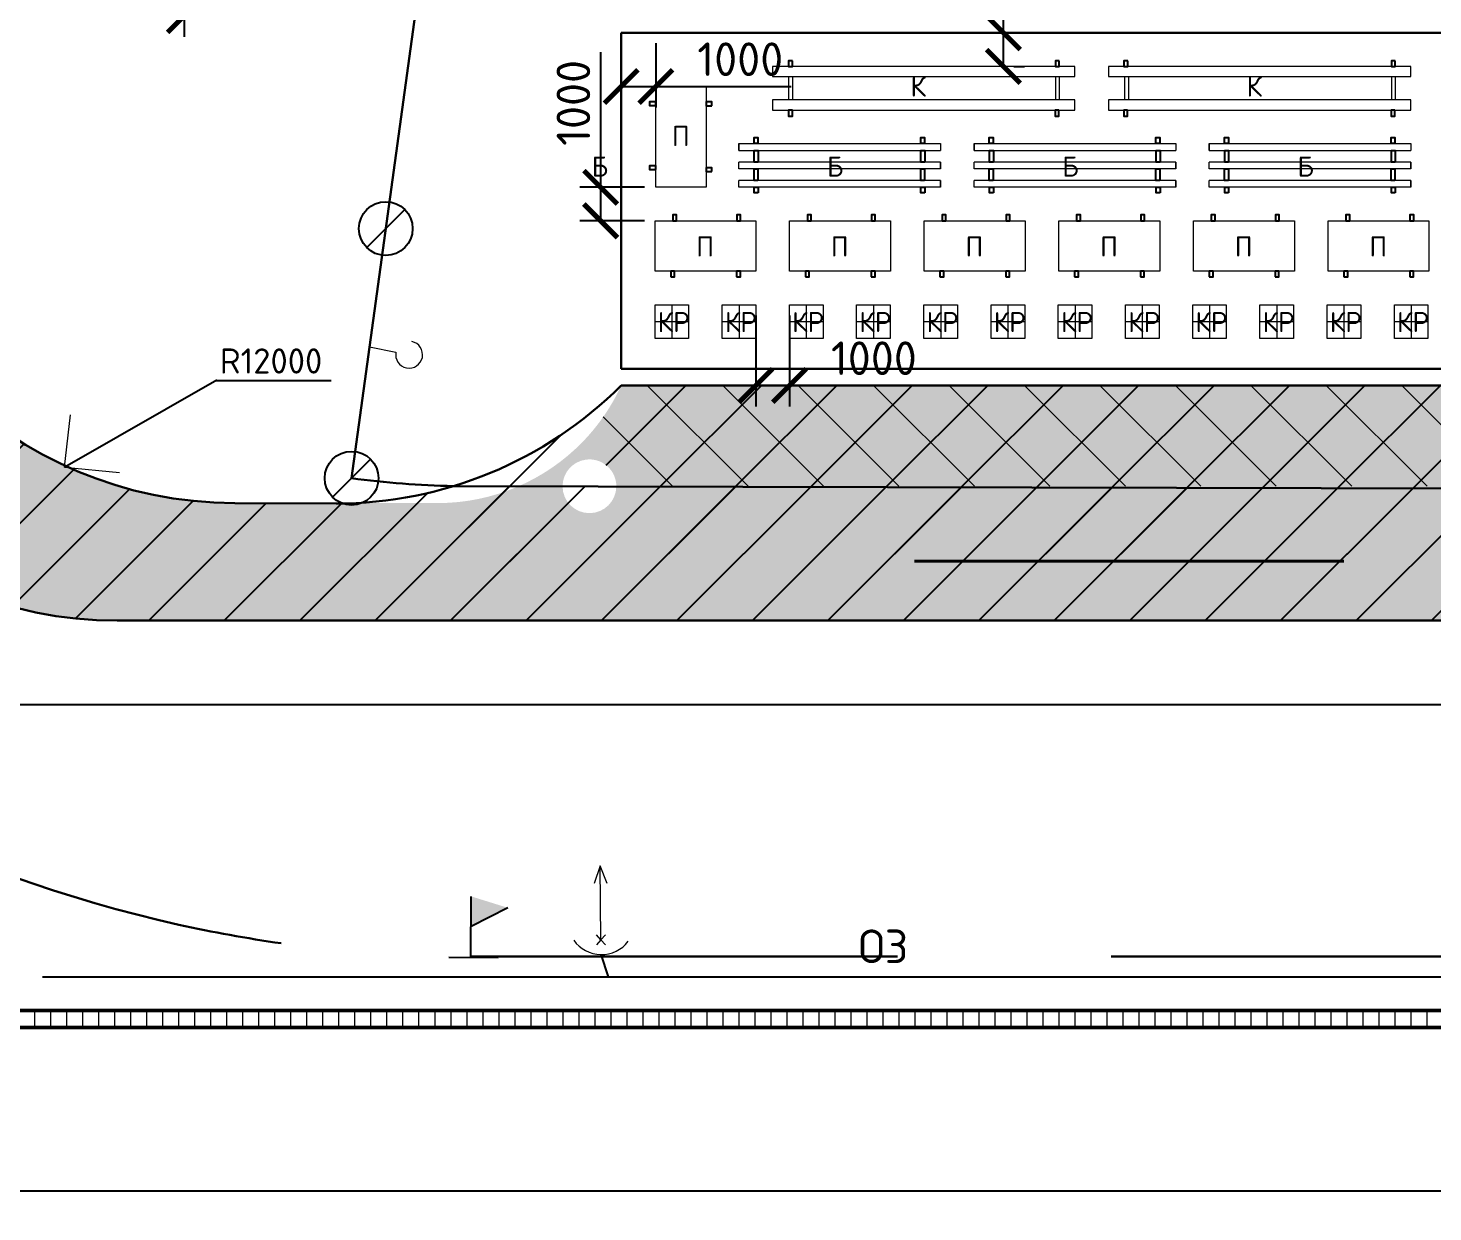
# Model space of a CAD drawing. Header units: millimetres. Extents: x -782 to 10910, y 3841 to 13237.
# Drawn here: x 968.4 to 1052, y 8297.8 to 8368.3 of the extents above; entities that cross this region are included whole.
import ezdxf

# ---------------------------------------------------------------- set-up
doc = ezdxf.new("R2010")
doc.units = ezdxf.units.MM
doc.linetypes.add('штриховая2', pattern=[9.525, 6.35, -3.175])
for name, color, linetype, lineweight in [('!ОНенес!', 6, 'Continuous', 40), ('красный', 1, 'Continuous', 30), ('Тонкая 0.3', 140, 'Continuous', 25)]:
    doc.layers.add(name, color=color, linetype=linetype, lineweight=lineweight)
doc.layers.add('1', color=7, linetype='Continuous')
doc.styles.add('2.5', font='isocpeur.ttf', dxfattribs={"height": 2})
doc.styles.add('Isocpeur', font='isocpeur.ttf')
doc.dimstyles.new('М500 стройгенп', dxfattribs={"dimtxt": 2, "dimasz": 2, "dimexe": 1.25, "dimexo": 0.625, "dimtad": 1, "dimlfac": 500, "dimtxsty": '2.5', "dimblk": 'ARCHTICK', "dimcen": 2.5, "dimadec": 0, "dimazin": 0, "dimtfac": 1, "dimtmove": 0, "dimatfit": 3, "dimfxl": 1, "dimarcsym": 0})
pattern_1 = [(45, (1583.6516, 3876.2176), (-2.245064, 2.245064), [])]
pattern_2 = [(50, (1583.6516, 3876.2176), (4.5546167, -0.398477), [0.47625, -5.23875]), (355, (1583.6516, 3876.2176), (-0.8810855, 4.776421), [0.381, -4.1910146]), (100.45144, (1584.031, 3876.1844), (3.673531, 4.377944), [0.40475, -4.452256]), (46.1842, (1583.6516, 3877.4876), (6.776976, -1.051058), [0.714375, -7.858125]), (96.63556, (1584.216, 3877.4), (5.935103, 6.185653), [0.607126, -6.67839]), (351.18415, (1583.6516, 3877.4876), (5.935103, 6.185653), [0.571499, -6.286493]), (21, (1584.2866, 3877.17), (3.7903598, -2.55663), [0.47625, -5.23875]), (326, (1584.2866, 3877.17), (1.5450507, 4.604699), [0.381, -4.191]), (71.45144, (1584.6024, 3876.957), (5.3354105, 2.0480692), [0.40475, -4.4522484]), (37.5, (1583.6516, 3876.2176), (0.0772151, 2.11387597), [0, -4.1402, 0, -4.2545, 0, -4.206875]), (7.5, (1583.6516, 3876.2176), (1.6704916, 2.5045144), [0, -2.4257, 0, -4.04495, 0, -1.603375]), (327.5, (1582.2355, 3876.2176), (3.3897649, -0.1432186), [0, -1.5875, 0, -4.953, 0, -6.57225]), (317.5, (1581.6005, 3876.2176), (3.7032295, 0.6356623), [0, -2.06375, 0, -3.2893, 0, -4.66725])]

# ---------------------------------------------------------------- blocks, each defined once
blk = doc.blocks.new('_ArchTick')
at = {"color": 0, "linetype": 'ByBlock', "const_width": 0.15}
blk.add_lwpolyline([(-0.5, -0.5), (0.5, 0.5)], dxfattribs=at)
blk = doc.blocks.new('*D722')
at = {"color": 0, "lineweight": -2, "transparency": 16777216}
for p, q in [((1003.705, 8367.4), (1003.705, 8363.575)), ((1005.766, 8367.4), (1005.766, 8363.575)), ((1003.705, 8364.825), (1005.766, 8364.825)), ((1005.766, 8364.825), (1013.816, 8364.825))]:
    blk.add_line(p, q, dxfattribs=at)
at = {"layer": 'Defpoints', "color": 0, "lineweight": -3, "transparency": 16777216}
for p in [(1003.705, 8368.025), (1005.766, 8368.025), (1005.766, 8364.825)]:
    blk.add_point(p, dxfattribs=at)
at = {"color": 0, "lineweight": -2, "transparency": 16777216, "xscale": 2, "yscale": 2, "zscale": 2, "rotation": 180}
blk.add_blockref('_ArchTick', (1003.705, 8364.825), dxfattribs=at)
at = {"color": 0, "lineweight": -2, "transparency": 16777216, "xscale": 2, "yscale": 2, "zscale": 2}
blk.add_blockref('_ArchTick', (1005.766, 8364.825), dxfattribs=at)
at = {"color": 0, "lineweight": 20, "transparency": 16777216, "insert": (1010.791, 8366.45), "char_height": 2, "attachment_point": 5, "style": '2.5'}
blk.add_mtext('1000', dxfattribs=at)
blk = doc.blocks.new('*D723')
at = {"color": 0, "lineweight": -2, "transparency": 16777216}
for p, q in [((1002.484, 8358.825), (1002.484, 8366.875)), ((1005.093, 8358.825), (1001.234, 8358.825)), ((1002.484, 8356.825), (1002.484, 8358.825)), ((1005.093, 8356.825), (1001.234, 8356.825))]:
    blk.add_line(p, q, dxfattribs=at)
at = {"layer": 'Defpoints', "color": 0, "lineweight": -3, "transparency": 16777216}
for p in [(1002.484, 8358.825), (1005.718, 8358.825), (1005.718, 8356.825)]:
    blk.add_point(p, dxfattribs=at)
at = {"color": 0, "lineweight": -2, "transparency": 16777216, "xscale": 2, "yscale": 2, "zscale": 2}
for p, rotation in [((1002.484, 8358.825), 90), ((1002.484, 8356.825), 270)]:
    blk.add_blockref('_ArchTick', p, dxfattribs=dict(at, rotation=rotation))
at = {"color": 0, "lineweight": 20, "transparency": 16777216, "insert": (1000.859, 8363.85), "char_height": 2, "attachment_point": 5, "rotation": 90, "style": '2.5'}
blk.add_mtext('1000', dxfattribs=at)
blk = doc.blocks.new('*D724')
at = {"color": 0, "lineweight": -2, "transparency": 16777216}
for p, q in [((1011.718, 8351.2), (1011.718, 8345.775)), ((1013.718, 8351.2), (1013.718, 8345.775)), ((1011.718, 8347.025), (1013.718, 8347.025)), ((1013.718, 8347.025), (1021.768, 8347.025))]:
    blk.add_line(p, q, dxfattribs=at)
at = {"layer": 'Defpoints', "color": 0, "lineweight": -3, "transparency": 16777216}
for p in [(1011.718, 8351.825), (1013.718, 8351.825), (1013.718, 8347.025)]:
    blk.add_point(p, dxfattribs=at)
at = {"color": 0, "lineweight": -2, "transparency": 16777216, "xscale": 2, "yscale": 2, "zscale": 2, "rotation": 180}
blk.add_blockref('_ArchTick', (1011.718, 8347.025), dxfattribs=at)
at = {"color": 0, "lineweight": -2, "transparency": 16777216, "xscale": 2, "yscale": 2, "zscale": 2}
blk.add_blockref('_ArchTick', (1013.718, 8347.025), dxfattribs=at)
at = {"color": 0, "lineweight": 20, "transparency": 16777216, "insert": (1018.743, 8348.65), "char_height": 2, "attachment_point": 5, "style": '2.5'}
blk.add_mtext('1000', dxfattribs=at)
blk = doc.blocks.new('*D725')
at = {"color": 0, "lineweight": -2, "transparency": 16777216}
for p, q in [((1026.452, 8368.025), (1026.452, 8376.075)), ((1026.452, 8366.025), (1026.452, 8368.025)), ((1027.077, 8368.025), (1027.702, 8368.025)), ((1027.077, 8366.025), (1027.702, 8366.025))]:
    blk.add_line(p, q, dxfattribs=at)
at = {"layer": 'Defpoints', "color": 0, "lineweight": -3, "transparency": 16777216}
for p in [(1026.452, 8368.025), (1026.452, 8368.025), (1026.452, 8366.025)]:
    blk.add_point(p, dxfattribs=at)
at = {"color": 0, "lineweight": -2, "transparency": 16777216, "xscale": 2, "yscale": 2, "zscale": 2}
for p, rotation in [((1026.452, 8368.025), 90), ((1026.452, 8366.025), 270)]:
    blk.add_blockref('_ArchTick', p, dxfattribs=dict(at, rotation=rotation))
at = {"color": 0, "lineweight": 20, "transparency": 16777216, "insert": (1024.827, 8373.05), "char_height": 2, "attachment_point": 5, "rotation": 90, "style": '2.5'}
blk.add_mtext('1000', dxfattribs=at)
blk = doc.blocks.new('*D669')
at = {"color": 0, "lineweight": -2, "transparency": 16777216}
for p, q in [((938.705, 8308.186), (938.705, 8297.825)), ((1270.298, 8308.186), (1270.298, 8297.825)), ((938.705, 8299.075), (1270.298, 8299.075))]:
    blk.add_line(p, q, dxfattribs=at)
at = {"layer": 'Defpoints', "color": 0, "lineweight": -3, "transparency": 16777216}
for p in [(938.705, 8308.811), (1270.298, 8308.811), (1270.298, 8299.075)]:
    blk.add_point(p, dxfattribs=at)
at = {"color": 0, "lineweight": -2, "transparency": 16777216, "xscale": 2, "yscale": 2, "zscale": 2, "rotation": 180}
blk.add_blockref('_ArchTick', (938.705, 8299.075), dxfattribs=at)
at = {"color": 0, "lineweight": -2, "transparency": 16777216, "xscale": 2, "yscale": 2, "zscale": 2}
blk.add_blockref('_ArchTick', (1270.298, 8299.075), dxfattribs=at)
at = {"color": 0, "lineweight": 20, "transparency": 16777216, "insert": (1102.309, 8300.7), "char_height": 2, "attachment_point": 5, "style": '2.5'}
blk.add_mtext('165000', dxfattribs=at)
blk = doc.blocks.new('*D673')
at = {"color": 0, "lineweight": -2, "transparency": 16777216}
for p, q in [((977.705, 8384.9), (977.705, 8367.79)), ((1211.705, 8384.9), (1211.705, 8367.79)), ((1211.705, 8369.04), (977.705, 8369.04))]:
    blk.add_line(p, q, dxfattribs=at)
at = {"layer": 'Defpoints', "color": 0, "lineweight": -3, "transparency": 16777216}
for p in [(977.705, 8385.525), (1211.705, 8385.525), (977.705, 8369.04)]:
    blk.add_point(p, dxfattribs=at)
at = {"color": 0, "lineweight": -2, "transparency": 16777216, "xscale": 2, "yscale": 2, "zscale": 2, "rotation": 180}
blk.add_blockref('_ArchTick', (977.705, 8369.04), dxfattribs=at)
at = {"color": 0, "lineweight": -2, "transparency": 16777216, "xscale": 2, "yscale": 2, "zscale": 2}
blk.add_blockref('_ArchTick', (1211.705, 8369.04), dxfattribs=at)
at = {"color": 0, "lineweight": 25, "transparency": 16777216, "insert": (1094.705, 8370.665), "char_height": 2, "attachment_point": 5, "style": '2.5'}
blk.add_mtext('117000', dxfattribs=at)

msp = doc.modelspace()

# ---------------------------------------------------------------- hatches: boundary and pattern name
at = {"layer": '!ОНенес!', "lineweight": 40}
h = msp.add_hatch(color=7, dxfattribs=at)
h.paths.add_polyline_path([(1026.896082, 8335.128167), (1026.896082, 8336.568048), (1021.166611, 8336.568048)])
h.paths.add_polyline_path([(1026.896082, 8336.568048), (1026.896082, 8338.007929), (1021.166611, 8336.568048)])
at = {"lineweight": 20}
h = msp.add_hatch(dxfattribs=at)
h.set_pattern_fill('ANSI31', color=256, scale=0.3, angle=45)
h.set_pattern_definition([(90, (-1240.9895, 5250.0148), (-0.9525, 2e-16), [])])
h.paths.add_polyline_path([(1270.298085, 8582.753886), (1269.298085, 8582.753886), (938.705448, 8582.753886), (939.705448, 8581.753886), (1269.298085, 8581.753886)])
h.paths.add_polyline_path([(1269.298085, 8309.810933), (939.705448, 8309.810933), (938.705448, 8308.810933), (1270.298085, 8308.810933)])
at = {"lineweight": 25}
h = msp.add_hatch(dxfattribs=at)
h.set_pattern_fill('ANSI31', color=256)
h.set_pattern_definition(pattern_1)
h.paths.add_polyline_path([(1215.459891, 8340.025044), (1209.923205, 8340.025044), (1209.923205, 8333.025044), (1214.50293, 8333.025044)])
h.paths.add_polyline_path([(1187.812795, 8342.610368), (1188.126246, 8344.908848, -0.033531004), (1185.705448, 8347.025044), (1003.705448, 8347.025044, -0.033546474), (1001.28347, 8344.907949), (1001.597579, 8342.610296, -0.454591532), (1003.414294, 8341.025044), (1185.996602, 8341.025044, -0.454492205)])
h.paths.add_polyline_path([(1213.902884, 8561.271204), (1212.823408, 8561.378503, -0.097320235), (1204.652657, 8557.031615), (974.90797, 8557.025078), (973.812784, 8549.01398, -0.071737884), (980.589392, 8550.024763), (986.734885, 8550.054481, -0.164269753), (1001.28347, 8545.142139), (1001.597579, 8547.439792, -0.374956444), (1000.214299, 8549.025044, -1), (1003.414294, 8549.025044), (1185.996602, 8549.025044, -1), (1189.196596, 8549.025044, -0.381458001), (1187.777197, 8547.435272), (1188.095165, 8545.08807, -0.164703998), (1202.676011, 8550.025044), (1215.426368, 8550.025044)])
h.paths.add_polyline_path([(979.954892, 8551.152602, -1), (980.274891, 8551.152602, -1)], flags=16)
h.paths.add_polyline_path([(1187.777197, 8547.435272, -0.447745786), (1185.996602, 8549.025044), (1003.414294, 8549.025044, -0.454591532), (1001.597579, 8547.439792), (1001.28347, 8545.142139, -0.033546474), (1003.705448, 8543.025044), (1185.735368, 8543.025474, -0.032682346), (1188.095165, 8545.08807)])
h.paths.add_polyline_path([(1115.580242, 8548.427444), (1115.580242, 8555.027444), (1110.780242, 8555.027444), (1110.780242, 8548.427444)], flags=24)
h.paths.add_polyline_path([(1115.580242, 8541.078942), (1115.580242, 8547.678942), (1110.780242, 8547.678942), (1110.780242, 8541.078942)], flags=9)
h.paths.add_polyline_path([(1015.642602, 8541.350044), (1021.842602, 8541.350044), (1021.842602, 8546.150044), (1015.642602, 8546.150044)], flags=9)
h = msp.add_hatch(dxfattribs=at)
h.set_pattern_fill('AR-CONC', color=256, scale=0.025)
h.set_pattern_definition(pattern_2)
h.paths.add_polyline_path([(974.907966, 8557.025044), (973.705448, 8557.025044, 0.085693329), (965.657924, 8555.635603), (965.664041, 8544.726811, -0.096812565), (973.812784, 8549.01398)])
h.paths.add_polyline_path([(965.664041, 8544.726811), (965.657924, 8555.635603, 0.317259017), (949.705448, 8533.025044), (949.705448, 8357.025044, 0.414213562), (973.705448, 8333.025044), (974.907966, 8333.025044), (973.951005, 8340.025044), (973.812784, 8341.036108, -0.331250642), (956.705448, 8364.025044), (956.705448, 8526.025044, -0.170440016), (961.972548, 8541.027659, -0.232505761), (961.50545, 8541.977845, -0.671055341), (963.560689, 8542.819604, -0.029601779)])
h.paths.add_polyline_path([(962.963657, 8542.886893), (968.363657, 8542.886893), (968.363657, 8547.686893), (962.963657, 8547.686893)], flags=25)
h.paths.add_polyline_path([(950.136838, 8425.091193), (956.736838, 8425.091193), (956.736838, 8429.891193), (950.136838, 8429.891193)], flags=24)
h.paths.add_polyline_path([(951.630448, 8355.923754), (958.230448, 8355.923754), (958.230448, 8360.723754), (951.630448, 8360.723754)], flags=24)
h.paths.add_polyline_path([(949.518486, 8477.061573), (953.20848, 8477.061573), (953.20848, 8481.381565), (949.518486, 8481.381565)], flags=9)
at = {"lineweight": 20}
h = msp.add_hatch(dxfattribs=at)
h.set_pattern_fill('AR-CONC', color=256, scale=0.025)
h.paths.add_polyline_path([(1267.298085, 8340.025044), (1215.459891, 8340.025044), (1214.50293, 8333.025044), (1267.298085, 8333.025044)])
edge = h.paths.add_edge_path()
edge.add_line((1215.459891, 8340.025044), (1196.614408, 8340.025044))
edge.add_arc((1196.614408, 8352.02543), 12.000386, 223.86662461, 270, ccw=False)
edge.add_line((1187.962671, 8343.709379), (1187.812795, 8342.610368))
edge.add_arc((1187.596599, 8341.025044), 1.599997, 0, 82.23429528, ccw=False)
edge.add_arc((1187.596599, 8341.025044), 1.599997, -180, 0, ccw=False)
edge.add_line((1185.996602, 8341.025044), (1003.414294, 8341.025044))
edge.add_arc((1001.814297, 8341.025044), 1.599997, -180, 0, ccw=False)
edge.add_arc((1001.814297, 8341.025044), 1.599997, 97.78457087, 180, ccw=False)
edge.add_line((1001.597579, 8342.610296), (1001.447437, 8343.708559))
edge.add_arc((992.796488, 8352.02543), 12.000386, 270, 316.12794469, ccw=False)
edge.add_line((992.796488, 8340.025044), (973.951005, 8340.025044))
edge.add_line((973.951005, 8340.025044), (974.907966, 8333.025044))
edge.add_line((974.907966, 8333.025044), (1214.50293, 8333.025044))
edge.add_line((1214.50293, 8333.025044), (1215.459891, 8340.025044))
edge = h.paths.add_edge_path()
edge.add_arc((1196.614408, 8352.02543), 12.000386, 204.62550124, 223.86662461, ccw=False)
edge.add_line((1185.705448, 8347.025044), (1092.957698, 8347.025044))
edge.add_arc((1091.823806, 8347.417833), 1.199998, 199.10645728, 340.89354272, ccw=False)
edge.add_line((1090.689913, 8347.025044), (1003.705448, 8347.025044))
edge.add_arc((992.796488, 8352.02543), 12.000386, 316.12794469, 335.37449876, ccw=False)
edge.add_line((1001.447437, 8343.708559), (1001.597579, 8342.610296))
edge.add_arc((1001.814297, 8341.025044), 1.599997, 0, 97.78457087, ccw=False)
edge.add_line((1003.414294, 8341.025044), (1185.996602, 8341.025044))
edge.add_arc((1187.596599, 8341.025044), 1.599997, 82.23429528, 180, ccw=False)
edge.add_line((1187.812795, 8342.610368), (1187.962671, 8343.709379))
edge = h.paths.add_edge_path()
edge.add_line((1214.478098, 8557.025044), (974.907966, 8557.025044))
edge.add_line((974.907966, 8557.025044), (973.951005, 8550.025044))
edge.add_line((973.951005, 8550.025044), (992.796488, 8550.025044))
edge.add_arc((992.796488, 8538.024658), 12.000386, 43.87205531, 90, ccw=False)
edge.add_line((1001.447437, 8546.341529), (1001.597579, 8547.439792))
edge.add_arc((1001.814297, 8549.025044), 1.599997, 180, 262.21542913, ccw=False)
edge.add_arc((1001.814297, 8549.025044), 1.599997, 0, 180, ccw=False)
edge.add_line((1003.414294, 8549.025044), (1185.996602, 8549.025044))
edge.add_arc((1187.596599, 8549.025044), 1.599997, 0, 180, ccw=False)
edge.add_arc((1187.596599, 8549.025044), 1.599997, -83.51900907, 0, ccw=False)
edge.add_line((1187.777197, 8547.435272), (1188.095165, 8545.08807))
edge.add_arc((1247.536926, 8452.334262), 110.1662, 117.53133097, 122.65399107, ccw=False)
edge.add_line((1196.614408, 8550.025044), (1215.426368, 8550.025044))
edge.add_line((1215.426368, 8550.025044), (1214.478098, 8557.025044))
edge = h.paths.add_edge_path()
edge.add_line((974.907966, 8557.025044), (965.65707, 8557.025044))
edge.add_line((965.65707, 8557.025044), (965.661184, 8549.632475))
edge.add_arc((968.705448, 8538.025044), 12, 90, 104.69589657, ccw=False)
edge.add_line((968.705448, 8550.025044), (973.951005, 8550.025044))
edge.add_line((973.951005, 8550.025044), (974.907966, 8557.025044))
edge = h.paths.add_edge_path()
edge.add_line((1188.095165, 8545.08807), (1187.777197, 8547.435272))
edge.add_arc((1187.596599, 8549.025044), 1.599997, 180, 276.48099093, ccw=False)
edge.add_line((1185.996602, 8549.025044), (1003.414294, 8549.025044))
edge.add_arc((1001.814297, 8549.025044), 1.599997, -97.78457087, 0, ccw=False)
edge.add_line((1001.597579, 8547.439792), (1001.447437, 8546.341529))
edge.add_arc((992.796488, 8538.024658), 12.000386, 24.62550124, 43.87205531, ccw=False)
edge.add_line((1003.705448, 8543.025044), (1088.315317, 8543.025044))
edge.add_arc((1088.901294, 8541.977845), 1.199998, 60.7700888, 119.2299112, ccw=False)
edge.add_line((1089.487272, 8543.025044), (1185.705448, 8543.025044))
edge.add_arc((1187.845715, 8542.961438), 2.141212, 83.30987815, 178.29773268, ccw=False)
h.paths.add_polyline_path([(1089.653988, 8542.309809), (1092.893983, 8542.309809), (1092.893983, 8543.025044), (1089.653988, 8543.025044)])
h.paths.add_polyline_path([(1215.426368, 8550.025044), (1267.298085, 8550.025044), (1267.298085, 8557.025044), (1214.478098, 8557.025044)])
edge = h.paths.add_edge_path()
edge.add_arc((973.705448, 8533.025044), 24, 109.59180627, 180)
edge.add_line((949.705448, 8533.025044), (949.705448, 8357.025044))
edge.add_arc((973.705448, 8357.025044), 24, 180, 270)
edge.add_line((973.705448, 8333.025044), (974.907966, 8333.025044))
edge.add_line((974.907966, 8333.025044), (973.951005, 8340.025044))
edge.add_line((973.951005, 8340.025044), (968.705448, 8340.025044))
edge.add_arc((945.734885, 8329.054481), 25.455844, 25.52877937, 64.47122063)
edge.add_line((956.705448, 8352.025044), (956.705448, 8538.025044))
edge.add_arc((968.705448, 8538.025044), 12, 104.69589657, 180, ccw=False)
edge.add_line((965.661184, 8549.632475), (965.657844, 8555.635574))
at = {"lineweight": 25}
h = msp.add_hatch(dxfattribs=at)
h.set_pattern_fill('AR-CONC', color=256, scale=0.025)
h.set_pattern_definition(pattern_2)
h.paths.add_polyline_path([(1000.214299, 8341.025044, -0.374956444), (1001.597579, 8342.610296), (1001.447437, 8343.708559, -0.204033738), (992.796488, 8340.025044), (980.705448, 8340.025044, -0.072953131), (973.812784, 8341.036108), (974.907966, 8333.025044), (1208.423205, 8333.025044), (1208.423205, 8340.025044), (1196.614408, 8340.025044, -0.077886135), (1192.94311, 8340.600421), (1189.191574, 8340.89837, -0.96113778), (1185.996602, 8341.025044), (1003.414294, 8341.025044, -1)])
h.paths.add_polyline_path([(950.136838, 8425.091193), (956.736838, 8425.091193), (956.736838, 8429.891193), (950.136838, 8429.891193)], flags=24)
h.paths.add_polyline_path([(951.630448, 8355.923754), (958.230448, 8355.923754), (958.230448, 8360.723754), (951.630448, 8360.723754)], flags=24)
h.paths.add_polyline_path([(949.518486, 8477.061573), (953.20848, 8477.061573), (953.20848, 8481.381565), (949.518486, 8481.381565)], flags=9)
h.paths.add_polyline_path([(1115.580242, 8334.122644), (1115.580242, 8340.722644), (1110.780242, 8340.722644), (1110.780242, 8334.122644)], flags=24)
edge = h.paths.add_edge_path()
edge.add_arc((973.705448, 8533.025044), 24, 109.59160183, 180)
edge.add_line((949.705448, 8533.025044), (949.705448, 8357.025044))
edge.add_arc((973.705448, 8357.025044), 24, 180, 270)
edge.add_line((973.705448, 8333.025044), (974.907966, 8333.025044))
edge.add_line((974.907966, 8333.025044), (973.951005, 8340.025044))
edge.add_line((973.951005, 8340.025044), (973.812784, 8341.036108))
edge.add_arc((980.705448, 8364.025044), 24, 180, 253.30994122, ccw=False)
edge.add_line((956.705448, 8364.025044), (956.705448, 8538.025044))
edge.add_arc((968.705448, 8538.025044), 12, 104.69537151, 180, ccw=False)
edge.add_line((965.66129, 8549.632503), (965.657924, 8555.635603))
at = {"lineweight": 20}
h = msp.add_hatch(dxfattribs=at)
h.set_pattern_fill('ANSI31', color=256, angle=90)
h.set_pattern_definition([(135, (-1240.9895, 5250.015), (-2.245064, -2.245064), [])])
h.paths.add_polyline_path([(1003.705448, 8347.025044, -0.084176912), (1001.447437, 8343.708559), (1001.597579, 8342.610296, -0.454591532), (1003.414294, 8341.025044), (1185.996602, 8341.025044, -0.454492205), (1187.812795, 8342.610368), (1187.962671, 8343.709379, -0.084153049), (1185.705448, 8347.025044), (1092.957698, 8347.025044, -0.71189231), (1090.689913, 8347.025044)])
h.paths.add_polyline_path([(1003.414294, 8549.025044, -0.454591532), (1001.597579, 8547.439792), (1001.447437, 8546.341529, -0.084176912), (1003.705448, 8543.025044), (1088.315317, 8543.025044, -0.260759243), (1089.487272, 8543.025044), (1185.705448, 8543.025044, -0.083164554), (1187.930084, 8546.306674), (1187.777197, 8547.435272, -0.447745786), (1185.996602, 8549.025044)])
h.paths.add_polyline_path([(1089.656371, 8542.370197), (1095.056371, 8542.370197), (1095.056371, 8547.170197), (1089.656371, 8547.170197)], flags=9)
h.paths.add_polyline_path([(1223.361022, 8541.724112), (1228.361022, 8541.724112), (1228.361022, 8546.524112), (1223.361022, 8546.524112)], flags=9)
at = {"lineweight": 25}
h = msp.add_hatch(dxfattribs=at)
h.set_pattern_fill('ANSI31', color=256)
h.set_pattern_definition(pattern_1)
h.paths.add_polyline_path([(980.705448, 8340.025044, -0.231549939), (961.755004, 8349.298175), (960.107742, 8337.248735, 0.151733284), (973.705448, 8333.025044), (1208.423205, 8333.025044), (1208.423205, 8340.025044), (1201.487683, 8340.025044, -0.151593096), (1188.126246, 8344.908848), (1187.812795, 8342.610368, -0.375050339), (1189.196596, 8341.025044, -0.864868894), (1186.06311, 8340.568533), (993.71935, 8341.034395, -0.057301705), (988.325774, 8340.048392, -0.195696875), (987.120537, 8339.998705, -0.004017398), (986.734885, 8339.995607)])
h.paths.add_polyline_path([(1115.580242, 8334.122644), (1115.580242, 8340.722644), (1110.780242, 8340.722644), (1110.780242, 8334.122644)], flags=24)
h = msp.add_hatch(dxfattribs=at)
h.set_pattern_fill('ANSI31', color=256)
h.set_pattern_definition(pattern_1)
h.paths.add_polyline_path([(1208.423205, 8340.025044), (1201.487683, 8340.025044, -0.151593096), (1188.126246, 8344.908848), (1187.812795, 8342.610368, -0.375050339), (1189.196596, 8341.025044, -1), (1185.996602, 8341.025044), (1003.414294, 8341.025044, -1), (1000.214299, 8341.025044, -0.374956444), (1001.597579, 8342.610296), (1001.28347, 8344.907949, -0.164269753), (986.734885, 8339.995607), (980.705448, 8340.025044, -0.072953131), (973.812784, 8341.036108), (974.907966, 8333.025044), (1208.423205, 8333.025044)])
at = {"layer": 'Тонкая 0.3', "ltscale": 5}
msp.add_hatch(color=7, dxfattribs=at).paths.add_polyline_path([(994.783298, 8316.607418), (994.76957, 8314.816231), (996.95672, 8315.929463)])

# ---------------------------------------------------------------- linework, layer by layer
at = {"layer": '!ОНенес!', "color": 7, "lineweight": 40}
msp.add_line((1046.71698, 8336.568048), (1021.166611, 8336.568048), dxfattribs=at)
at = {"lineweight": 30}
for p, q in [((994.705448, 8393.025044), (987.662112, 8341.504258)), ((1003.705448, 8368.025044), (1185.705448, 8368.025044)), ((1003.705448, 8358.025044), (1003.705448, 8368.025044)), ((1003.705448, 8348.025044), (1003.705448, 8358.025044)), ((1185.705448, 8348.025044), (1003.705448, 8348.025044)), ((1185.705448, 8347.025044), (1003.705448, 8347.025044)), ((993.71935, 8341.034395), (1187.599783, 8340.564811)), ((986.734885, 8339.995607), (980.705448, 8340.025044)), ((973.705448, 8333.025044), (1279.153275, 8333.025044))]:
    msp.add_line(p, q, dxfattribs=at)
at = {"lineweight": 20}
for p, q in [((1030.705448, 8366.025044), (1012.705448, 8366.025044)), ((1012.705448, 8366.025044), (1012.705448, 8365.425044)), ((1030.705448, 8365.425044), (1030.705448, 8366.025044)), ((1050.705448, 8366.025044), (1032.705448, 8366.025044)), ((1032.705448, 8366.025044), (1032.705448, 8365.425044)), ((1050.705448, 8365.425044), (1050.705448, 8366.025044)), ((1005.765887, 8358.825044), (1005.765887, 8364.825044)), ((1005.765887, 8364.825044), (1008.765887, 8364.825044)), ((1008.765887, 8364.825044), (1008.765887, 8358.825044)), ((1012.705448, 8365.425044), (1030.705448, 8365.425044)), ((1013.664288, 8365.425044), (1013.664288, 8364.025044)), ((1013.892125, 8365.425044), (1013.892125, 8364.025044)), ((1029.543749, 8365.425044), (1029.543749, 8364.025044)), ((1029.771587, 8365.425044), (1029.771587, 8364.025044)), ((1032.705448, 8365.425044), (1050.705448, 8365.425044)), ((1033.664288, 8365.425044), (1033.664288, 8364.025044)), ((1033.892125, 8365.425044), (1033.892125, 8364.025044)), ((1049.543749, 8365.425044), (1049.543749, 8364.025044)), ((1049.771587, 8365.425044), (1049.771587, 8364.025044)), ((1030.705448, 8364.025044), (1012.705448, 8364.025044)), ((1012.705448, 8364.025044), (1012.705448, 8363.425044)), ((1030.705448, 8363.425044), (1030.705448, 8364.025044)), ((1050.705448, 8364.025044), (1032.705448, 8364.025044)), ((1032.705448, 8364.025044), (1032.705448, 8363.425044)), ((1050.705448, 8363.425044), (1050.705448, 8364.025044)), ((1012.705448, 8363.425044), (1030.705448, 8363.425044)), ((1032.705448, 8363.425044), (1050.705448, 8363.425044)), ((1010.705448, 8361.425044), (1022.705448, 8361.425044)), ((1010.705448, 8361.010685), (1010.705448, 8361.425044)), ((1010.705448, 8361.425044), (1010.705448, 8361.025044)), ((1022.705448, 8361.425044), (1022.705448, 8361.025044)), ((1024.705448, 8361.425044), (1036.705448, 8361.425044)), ((1024.705448, 8361.010685), (1024.705448, 8361.425044)), ((1024.705448, 8361.425044), (1024.705448, 8361.025044)), ((1036.705448, 8361.425044), (1036.705448, 8361.025044)), ((1038.705448, 8361.425044), (1050.705448, 8361.425044)), ((1038.705448, 8361.010685), (1038.705448, 8361.425044)), ((1038.705448, 8361.425044), (1038.705448, 8361.025044)), ((1050.705448, 8361.425044), (1050.705448, 8361.025044)), ((1010.705448, 8361.025044), (1022.705448, 8361.025044)), ((1024.705448, 8361.025044), (1036.705448, 8361.025044)), ((1038.705448, 8361.025044), (1050.705448, 8361.025044)), ((1010.705448, 8359.925044), (1010.705448, 8360.325044)), ((1022.705448, 8360.325044), (1010.705448, 8360.325044)), ((1022.705448, 8359.925044), (1010.705448, 8359.925044)), ((1022.705448, 8360.325044), (1022.705448, 8359.925044)), ((1022.705448, 8359.925044), (1022.705448, 8360.325044)), ((1024.705448, 8359.925044), (1024.705448, 8360.325044)), ((1036.705448, 8360.325044), (1024.705448, 8360.325044)), ((1036.705448, 8359.925044), (1024.705448, 8359.925044)), ((1036.705448, 8360.325044), (1036.705448, 8359.925044)), ((1036.705448, 8359.925044), (1036.705448, 8360.325044)), ((1038.705448, 8359.925044), (1038.705448, 8360.325044)), ((1050.705448, 8360.325044), (1038.705448, 8360.325044)), ((1050.705448, 8359.925044), (1038.705448, 8359.925044)), ((1050.705448, 8360.325044), (1050.705448, 8359.925044)), ((1050.705448, 8359.925044), (1050.705448, 8360.325044)), ((1008.765887, 8358.825044), (1005.765887, 8358.825044)), ((1010.705448, 8358.825044), (1010.705448, 8359.225044)), ((1022.705448, 8359.225044), (1010.705448, 8359.225044)), ((1022.705448, 8358.825044), (1010.705448, 8358.825044)), ((1022.705448, 8359.225044), (1022.705448, 8358.825044)), ((1022.705448, 8358.825044), (1022.705448, 8359.225044)), ((1024.705448, 8358.825044), (1024.705448, 8359.225044)), ((1036.705448, 8359.225044), (1024.705448, 8359.225044)), ((1036.705448, 8358.825044), (1024.705448, 8358.825044)), ((1036.705448, 8359.225044), (1036.705448, 8358.825044)), ((1036.705448, 8358.825044), (1036.705448, 8359.225044)), ((1038.705448, 8358.825044), (1038.705448, 8359.225044)), ((1050.705448, 8359.225044), (1038.705448, 8359.225044)), ((1050.705448, 8358.825044), (1038.705448, 8358.825044)), ((1050.705448, 8359.225044), (1050.705448, 8358.825044)), ((1050.705448, 8358.825044), (1050.705448, 8359.225044)), ((1005.717608, 8353.825044), (1005.717608, 8356.825044)), ((1005.717608, 8356.825044), (1011.717608, 8356.825044)), ((1011.717608, 8356.825044), (1011.717608, 8353.825044)), ((1013.729769, 8353.825044), (1013.729769, 8356.825044)), ((1013.729769, 8356.825044), (1019.729769, 8356.825044)), ((1019.729769, 8356.825044), (1019.729769, 8353.825044)), ((1021.74193, 8353.825044), (1021.74193, 8356.825044)), ((1021.74193, 8356.825044), (1027.74193, 8356.825044)), ((1027.74193, 8356.825044), (1027.74193, 8353.825044)), ((1029.75409, 8353.825044), (1029.75409, 8356.825044)), ((1029.75409, 8356.825044), (1035.75409, 8356.825044)), ((1035.75409, 8356.825044), (1035.75409, 8353.825044)), ((1037.766251, 8353.825044), (1037.766251, 8356.825044)), ((1037.766251, 8356.825044), (1043.766251, 8356.825044)), ((1043.766251, 8356.825044), (1043.766251, 8353.825044)), ((1045.778411, 8353.825044), (1045.778411, 8356.825044)), ((1045.778411, 8356.825044), (1051.778411, 8356.825044)), ((1051.778411, 8356.825044), (1051.778411, 8353.825044)), ((1011.717608, 8353.825044), (1005.717608, 8353.825044)), ((1019.729769, 8353.825044), (1013.729769, 8353.825044)), ((1027.74193, 8353.825044), (1021.74193, 8353.825044)), ((1035.75409, 8353.825044), (1029.75409, 8353.825044)), ((1043.766251, 8353.825044), (1037.766251, 8353.825044)), ((1051.778411, 8353.825044), (1045.778411, 8353.825044))]:
    msp.add_line(p, q, dxfattribs=at)
at = {"lineweight": 25}
for p, q in [((990.825214, 8357.497401), (988.562476, 8355.234663)), ((989.693845, 8356.366032), (990.825214, 8357.497401)), ((979.63016, 8347.340047), (970.739258, 8342.234049)), ((979.604181, 8347.314068), (986.436059, 8347.314068)), ((988.793481, 8342.635627), (986.530743, 8340.372889)), ((987.662112, 8341.504258), (988.793481, 8342.635627))]:
    msp.add_line(p, q, dxfattribs=at)
at = {"lineweight": 13}
for p, q in [((1005.717608, 8349.825047), (1005.717608, 8351.825044)), ((1005.717608, 8351.825044), (1007.717605, 8351.825044)), ((1006.717607, 8351.825044), (1006.717607, 8349.825047)), ((1007.717605, 8351.825044), (1007.717605, 8349.825047)), ((1009.717605, 8349.825047), (1009.717605, 8351.825044)), ((1009.717605, 8351.825044), (1011.717602, 8351.825044)), ((1010.717603, 8351.825044), (1010.717603, 8349.825047)), ((1011.717602, 8351.825044), (1011.717602, 8349.825047)), ((1013.717602, 8349.825047), (1013.717602, 8351.825044)), ((1013.717602, 8351.825044), (1015.717598, 8351.825044)), ((1014.7176, 8351.825044), (1014.7176, 8349.825047)), ((1015.717598, 8351.825044), (1015.717598, 8349.825047)), ((1017.717598, 8349.825047), (1017.717598, 8351.825044)), ((1017.717598, 8351.825044), (1019.717595, 8351.825044)), ((1018.717597, 8351.825044), (1018.717597, 8349.825047)), ((1019.717595, 8351.825044), (1019.717595, 8349.825047)), ((1021.717595, 8349.825047), (1021.717595, 8351.825044)), ((1021.717595, 8351.825044), (1023.717592, 8351.825044)), ((1022.717593, 8351.825044), (1022.717593, 8349.825047)), ((1023.717592, 8351.825044), (1023.717592, 8349.825047)), ((1025.717592, 8349.825047), (1025.717592, 8351.825044)), ((1025.717592, 8351.825044), (1027.717588, 8351.825044)), ((1026.71759, 8351.825044), (1026.71759, 8349.825047)), ((1027.717588, 8351.825044), (1027.717588, 8349.825047)), ((1029.717588, 8349.825047), (1029.717588, 8351.825044)), ((1029.717588, 8351.825044), (1031.717585, 8351.825044)), ((1030.717587, 8351.825044), (1030.717587, 8349.825047)), ((1031.717585, 8351.825044), (1031.717585, 8349.825047)), ((1033.717585, 8349.825047), (1033.717585, 8351.825044)), ((1033.717585, 8351.825044), (1035.717582, 8351.825044)), ((1034.717583, 8351.825044), (1034.717583, 8349.825047)), ((1035.717582, 8351.825044), (1035.717582, 8349.825047)), ((1037.717582, 8349.825047), (1037.717582, 8351.825044)), ((1037.717582, 8351.825044), (1039.717578, 8351.825044)), ((1038.71758, 8351.825044), (1038.71758, 8349.825047)), ((1039.717578, 8351.825044), (1039.717578, 8349.825047)), ((1041.717578, 8349.825047), (1041.717578, 8351.825044)), ((1041.717578, 8351.825044), (1043.717575, 8351.825044)), ((1042.717577, 8351.825044), (1042.717577, 8349.825047)), ((1043.717575, 8351.825044), (1043.717575, 8349.825047)), ((1045.717575, 8349.825047), (1045.717575, 8351.825044)), ((1045.717575, 8351.825044), (1047.717572, 8351.825044)), ((1046.717573, 8351.825044), (1046.717573, 8349.825047)), ((1047.717572, 8351.825044), (1047.717572, 8349.825047)), ((1049.717572, 8349.825047), (1049.717572, 8351.825044)), ((1049.717572, 8351.825044), (1051.717568, 8351.825044)), ((1050.71757, 8351.825044), (1050.71757, 8349.825047)), ((1051.717568, 8351.825044), (1051.717568, 8349.825047)), ((1007.717605, 8350.825046), (1005.717608, 8350.825046)), ((1011.717602, 8350.825046), (1009.717605, 8350.825046)), ((1015.717598, 8350.825046), (1013.717602, 8350.825046)), ((1019.717595, 8350.825046), (1017.717598, 8350.825046)), ((1023.717592, 8350.825046), (1021.717595, 8350.825046)), ((1027.717588, 8350.825046), (1025.717592, 8350.825046)), ((1031.717585, 8350.825046), (1029.717588, 8350.825046)), ((1035.717582, 8350.825046), (1033.717585, 8350.825046)), ((1039.717578, 8350.825046), (1037.717582, 8350.825046)), ((1043.717575, 8350.825046), (1041.717578, 8350.825046)), ((1047.717572, 8350.825046), (1045.717575, 8350.825046)), ((1051.717568, 8350.825046), (1049.717572, 8350.825046)), ((1007.717605, 8349.825047), (1005.717608, 8349.825047)), ((1011.717602, 8349.825047), (1009.717605, 8349.825047)), ((1015.717598, 8349.825047), (1013.717602, 8349.825047)), ((1019.717595, 8349.825047), (1017.717598, 8349.825047)), ((1023.717592, 8349.825047), (1021.717595, 8349.825047)), ((1027.717588, 8349.825047), (1025.717592, 8349.825047)), ((1031.717585, 8349.825047), (1029.717588, 8349.825047)), ((1035.717582, 8349.825047), (1033.717585, 8349.825047)), ((1039.717578, 8349.825047), (1037.717582, 8349.825047)), ((1043.717575, 8349.825047), (1041.717578, 8349.825047)), ((1047.717572, 8349.825047), (1045.717575, 8349.825047)), ((1051.717568, 8349.825047), (1049.717572, 8349.825047)), ((988.7305, 8349.319332), (990.3001, 8349.008934))]:
    msp.add_line(p, q, dxfattribs=at)
at = {"lineweight": 18}
for q in [(970.929961, 8345.269625), (973.853405, 8341.837347)]:
    msp.add_line((970.564725, 8342.160667), q, dxfattribs=at)
at = {"color": 5, "lineweight": 25}
msp.add_line((944.705448, 8328.025044), (1143.067192, 8328.025044), dxfattribs=at)
at = {"linetype": 'штриховая2', "lineweight": 30, "ltscale": 4}
msp.add_line((994.755842, 8313.025044), (1194.705448, 8313.025044), dxfattribs=at)
at = {"color": 1, "lineweight": 25}
for p, q in [((1002.484611, 8313.145634), (1002.927553, 8311.810929)), ((969.258503, 8311.810929), (1220.397229, 8311.810929))]:
    msp.add_line(p, q, dxfattribs=at)
at = {"color": 240, "lineweight": 20, "true_color": 0xed1f24}
msp.add_line((969.258503, 8311.810929), (1001.718289, 8311.810929), dxfattribs=at)
at = {"lineweight": 50}
msp.add_line((1270.298085, 8308.810933), (938.705448, 8308.810933), dxfattribs=at)
msp.add_lwpolyline([(1269.298085, 8333.025044), (1269.298085, 8309.810933), (939.705448, 8309.810933), (939.705448, 8581.753886), (1269.298085, 8581.753886), (1269.298085, 8557.025044)], dxfattribs=at)
at = {"linetype": 'Continuous'}
for points in [[(1013.892125, 8366.358054), (1013.664288, 8366.358054), (1013.664288, 8366.025044), (1013.892125, 8366.025044)], [(1029.771587, 8366.358054), (1029.543749, 8366.358054), (1029.543749, 8366.025044), (1029.771587, 8366.025044)], [(1033.85362, 8366.358054), (1033.625783, 8366.358054), (1033.625783, 8366.025044), (1033.85362, 8366.025044)], [(1049.771587, 8366.358054), (1049.543749, 8366.358054), (1049.543749, 8366.025044), (1049.771587, 8366.025044)], [(1005.765887, 8363.693129), (1005.765887, 8363.920967), (1005.396406, 8363.920967), (1005.396406, 8363.693129)], [(1009.098896, 8363.676872), (1009.098896, 8363.904709), (1008.765887, 8363.904709), (1008.765887, 8363.676872)], [(1013.892125, 8363.425044), (1013.664288, 8363.425044), (1013.664288, 8363.055563), (1013.892125, 8363.055563)], [(1029.755329, 8363.425044), (1029.527492, 8363.425044), (1029.527492, 8363.055563), (1029.755329, 8363.055563)], [(1033.837363, 8363.425044), (1033.609525, 8363.425044), (1033.609525, 8363.055563), (1033.837363, 8363.055563)], [(1049.755329, 8363.425044), (1049.527492, 8363.425044), (1049.527492, 8363.055563), (1049.755329, 8363.055563)], [(1011.837363, 8361.425044), (1011.609525, 8361.425044), (1011.609525, 8361.794525), (1011.837363, 8361.794525)], [(1021.755329, 8361.425044), (1021.527492, 8361.425044), (1021.527492, 8361.794525), (1021.755329, 8361.794525)], [(1025.837363, 8361.425044), (1025.609525, 8361.425044), (1025.609525, 8361.794525), (1025.837363, 8361.794525)], [(1035.755329, 8361.425044), (1035.527492, 8361.425044), (1035.527492, 8361.794525), (1035.755329, 8361.794525)], [(1039.837363, 8361.425044), (1039.609525, 8361.425044), (1039.609525, 8361.794525), (1039.837363, 8361.794525)], [(1049.755329, 8361.425044), (1049.527492, 8361.425044), (1049.527492, 8361.794525), (1049.755329, 8361.794525)], [(1011.85362, 8360.325044), (1011.625783, 8360.325044), (1011.625783, 8361.025044), (1011.85362, 8361.025044)], [(1021.771587, 8360.325044), (1021.543749, 8360.325044), (1021.543749, 8361.025044), (1021.771587, 8361.025044)], [(1025.85362, 8360.325044), (1025.625783, 8360.325044), (1025.625783, 8361.025044), (1025.85362, 8361.025044)], [(1035.771587, 8360.325044), (1035.543749, 8360.325044), (1035.543749, 8361.025044), (1035.771587, 8361.025044)], [(1039.85362, 8360.325044), (1039.625783, 8360.325044), (1039.625783, 8361.025044), (1039.85362, 8361.025044)], [(1049.771587, 8360.325044), (1049.543749, 8360.325044), (1049.543749, 8361.025044), (1049.771587, 8361.025044)], [(1005.765887, 8359.880489), (1005.765887, 8360.108326), (1005.396406, 8360.108326), (1005.396406, 8359.880489)], [(1009.098896, 8359.758905), (1009.098896, 8359.986742), (1008.765887, 8359.986742), (1008.765887, 8359.758905)], [(1011.837363, 8359.225044), (1011.609525, 8359.225044), (1011.609525, 8359.925044), (1011.837363, 8359.925044)], [(1021.755329, 8359.225044), (1021.527492, 8359.225044), (1021.527492, 8359.925044), (1021.755329, 8359.925044)], [(1025.837363, 8359.225044), (1025.609525, 8359.225044), (1025.609525, 8359.925044), (1025.837363, 8359.925044)], [(1035.755329, 8359.225044), (1035.527492, 8359.225044), (1035.527492, 8359.925044), (1035.755329, 8359.925044)], [(1039.837363, 8359.225044), (1039.609525, 8359.225044), (1039.609525, 8359.925044), (1039.837363, 8359.925044)], [(1049.755329, 8359.225044), (1049.527492, 8359.225044), (1049.527492, 8359.925044), (1049.755329, 8359.925044)], [(1011.85362, 8358.492034), (1011.625783, 8358.492034), (1011.625783, 8358.825044), (1011.85362, 8358.825044)], [(1021.771587, 8358.492034), (1021.543749, 8358.492034), (1021.543749, 8358.825044), (1021.771587, 8358.825044)], [(1025.85362, 8358.492034), (1025.625783, 8358.492034), (1025.625783, 8358.825044), (1025.85362, 8358.825044)], [(1035.771587, 8358.492034), (1035.543749, 8358.492034), (1035.543749, 8358.825044), (1035.771587, 8358.825044)], [(1039.85362, 8358.492034), (1039.625783, 8358.492034), (1039.625783, 8358.825044), (1039.85362, 8358.825044)], [(1049.771587, 8358.492034), (1049.543749, 8358.492034), (1049.543749, 8358.825044), (1049.771587, 8358.825044)], [(1006.773053, 8356.825044), (1007.000891, 8356.825044), (1007.000891, 8357.194525), (1006.773053, 8357.194525)], [(1010.585694, 8356.825044), (1010.813531, 8356.825044), (1010.813531, 8357.194525), (1010.585694, 8357.194525)], [(1014.785214, 8356.825044), (1015.013051, 8356.825044), (1015.013051, 8357.194525), (1014.785214, 8357.194525)], [(1018.597854, 8356.825044), (1018.825692, 8356.825044), (1018.825692, 8357.194525), (1018.597854, 8357.194525)], [(1022.797374, 8356.825044), (1023.025212, 8356.825044), (1023.025212, 8357.194525), (1022.797374, 8357.194525)], [(1026.610015, 8356.825044), (1026.837852, 8356.825044), (1026.837852, 8357.194525), (1026.610015, 8357.194525)], [(1030.809535, 8356.825044), (1031.037372, 8356.825044), (1031.037372, 8357.194525), (1030.809535, 8357.194525)], [(1034.622176, 8356.825044), (1034.850013, 8356.825044), (1034.850013, 8357.194525), (1034.622176, 8357.194525)], [(1038.821696, 8356.825044), (1039.049533, 8356.825044), (1039.049533, 8357.194525), (1038.821696, 8357.194525)], [(1042.634336, 8356.825044), (1042.862174, 8356.825044), (1042.862174, 8357.194525), (1042.634336, 8357.194525)], [(1046.833856, 8356.825044), (1047.061694, 8356.825044), (1047.061694, 8357.194525), (1046.833856, 8357.194525)], [(1050.646497, 8356.825044), (1050.874334, 8356.825044), (1050.874334, 8357.194525), (1050.646497, 8357.194525)], [(1006.651469, 8353.492034), (1006.879307, 8353.492034), (1006.879307, 8353.825044), (1006.651469, 8353.825044)], [(1010.569436, 8353.492034), (1010.797273, 8353.492034), (1010.797273, 8353.825044), (1010.569436, 8353.825044)], [(1014.66363, 8353.492034), (1014.891467, 8353.492034), (1014.891467, 8353.825044), (1014.66363, 8353.825044)], [(1018.581597, 8353.492034), (1018.809434, 8353.492034), (1018.809434, 8353.825044), (1018.581597, 8353.825044)], [(1022.675791, 8353.492034), (1022.903628, 8353.492034), (1022.903628, 8353.825044), (1022.675791, 8353.825044)], [(1026.593757, 8353.492034), (1026.821595, 8353.492034), (1026.821595, 8353.825044), (1026.593757, 8353.825044)], [(1030.687951, 8353.492034), (1030.915789, 8353.492034), (1030.915789, 8353.825044), (1030.687951, 8353.825044)], [(1034.605918, 8353.492034), (1034.833755, 8353.492034), (1034.833755, 8353.825044), (1034.605918, 8353.825044)], [(1038.700112, 8353.492034), (1038.927949, 8353.492034), (1038.927949, 8353.825044), (1038.700112, 8353.825044)], [(1042.618078, 8353.492034), (1042.845916, 8353.492034), (1042.845916, 8353.825044), (1042.618078, 8353.825044)], [(1046.712272, 8353.492034), (1046.94011, 8353.492034), (1046.94011, 8353.825044), (1046.712272, 8353.825044)], [(1050.630239, 8353.492034), (1050.858076, 8353.492034), (1050.858076, 8353.825044), (1050.630239, 8353.825044)]]:
    msp.add_lwpolyline(points, close=True, dxfattribs=at)
at = {"lineweight": 25}
for centre in [(989.693845, 8356.366032), (987.662112, 8341.504258)]:
    msp.add_circle(centre, 1.599997, dxfattribs=at)
at = {"lineweight": 30}
for centre, radius, start, end in [((980.705448, 8364.025044), 24, 180, 270), ((973.705448, 8357.025044), 24, 180, 270), ((986.734885, 8363.995607), 24, 270, 315), ((994.705448, 8393.025044), 52, 262.21542913, 268.9134104)]:
    msp.add_arc(centre, radius, start, end, dxfattribs=at)
at = {"lineweight": 13}
msp.add_arc((991.0849, 8348.853735), 0.799999, 168.8137342, 78.8137342, dxfattribs=at)
at = {"linetype": 'штриховая2', "lineweight": 30, "ltscale": 4}
for start, end in [(242.70062453, 257.49441391), (257.49441393, 261.92489316)]:
    msp.add_arc((994.705448, 8393.025044), 80, start, end, dxfattribs=at)
at = {"layer": 'красный', "color": 1, "lineweight": 20}
for p, q in [((1002.46127, 8318.432477), (1002.095347, 8317.373522)), ((1002.872685, 8317.379807), (1002.46127, 8318.432477)), ((1002.496928, 8314.022628), (1002.46127, 8318.432477)), ((1002.496928, 8314.022628), (1002.228538, 8314.316476)), ((1002.496928, 8314.022628), (1002.233325, 8313.72448)), ((1002.496928, 8314.022628), (1002.76053, 8314.320777)), ((1002.496928, 8314.022628), (1002.765317, 8313.728781))]:
    msp.add_line(p, q, dxfattribs=at)
msp.add_arc((1002.524504, 8315.164308), 2.019068, 215.27436237, 322.46138317, dxfattribs=at)
at = {"layer": 'Тонкая 0.3', "color": 7, "ltscale": 5}
for p, q in [((994.755842, 8313.025044), (994.783298, 8316.607418)), ((996.95672, 8315.929463), (994.76957, 8314.816231)), ((993.438047, 8312.994941), (996.372983, 8312.972448))]:
    msp.add_line(p, q, dxfattribs=at)

# ---------------------------------------------------------------- texts
at = {"layer": '1', "width": 335.51997649, "style": 'Isocpeur'}
for s, insert, char_height, attachment_point in [('К', (1020.919082, 8365.425044), 1.199998, 1), ('К', (1040.919082, 8365.425044), 1.199998, 1), ('П', (1006.720058, 8362.480779), 1.199998, 1), ('Б', (1001.948007, 8359.460659), 1.199998, 7), ('Б', (1015.948007, 8359.460659), 1.199998, 7), ('Б', (1029.948007, 8359.460659), 1.199998, 7), ('Б', (1043.948007, 8359.460659), 1.199998, 7), ('П', (1008.166937, 8355.901974), 1.199998, 1), ('П', (1016.179098, 8355.901974), 1.199998, 1), ('П', (1024.191258, 8355.901974), 1.199998, 1), ('П', (1032.203419, 8355.901974), 1.199998, 1), ('П', (1040.21558, 8355.901974), 1.199998, 1), ('П', (1048.22774, 8355.901974), 1.199998, 1), ('КР', (1005.875842, 8351.402726), 1.199998, 1), ('КР', (1009.875839, 8351.402726), 1.199998, 1), ('КР', (1013.875835, 8351.402726), 1.199998, 1), ('КР', (1017.875832, 8351.402726), 1.199998, 1), ('КР', (1021.875829, 8351.402726), 1.199998, 1), ('КР', (1025.875825, 8351.402726), 1.199998, 1), ('КР', (1029.875822, 8351.402726), 1.199998, 1), ('КР', (1033.875819, 8351.402726), 1.199998, 1), ('КР', (1037.875815, 8351.402726), 1.199998, 1), ('КР', (1041.875812, 8351.402726), 1.199998, 1), ('КР', (1045.875809, 8351.402726), 1.199998, 1), ('КР', (1049.875805, 8351.402726), 1.199998, 1), ('\\A1;R12000', (985.914128, 8349.235123), 1.4999975, 3), ('ОЗ', (1017.824477, 8314.636593), 2, 1)]:
    msp.add_mtext(s, dxfattribs=dict(at, insert=insert, char_height=char_height, attachment_point=attachment_point))

# ---------------------------------------------------------------- dimensions: what is measured, and where the dimension line sits
at = {"lineweight": 25}
dim = msp.add_linear_dim(base=(977.705448, 8369.040235), p1=(1211.705448, 8385.525044), p2=(977.705448, 8385.525044), dimstyle='М500 стройгенп', dxfattribs=at)
dim.commit()
dim.dimension.update_dxf_attribs({"geometry": '*D673', "text_midpoint": (1094.705448, 8369.040235), "dimtype": 160})
at = {"lineweight": 20}
for base, p1, p2, picture, middle in [((1026.452452, 8368.025044), (1026.452452, 8366.025044), (1026.452452, 8368.025044), '*D725', (1024.827452, 8373.050044)), ((1002.484284, 8358.825044), (1005.717608, 8356.825044), (1005.717608, 8358.825044), '*D723', (1000.859284, 8363.850044))]:
    dim = msp.add_linear_dim(base=base, p1=p1, p2=p2, angle=90, dimstyle='М500 стройгенп', dxfattribs=at)
    dim.commit()
    dim.dimension.update_dxf_attribs({"geometry": picture, "text_midpoint": middle})
dim = msp.add_linear_dim(base=(1005.765887, 8364.825044), p1=(1003.705448, 8368.025044), p2=(1005.765887, 8368.025044), text='1000', dimstyle='М500 стройгенп', dxfattribs=at)
dim.commit()
dim.dimension.update_dxf_attribs({"geometry": '*D722', "text_midpoint": (1010.790887, 8366.450044)})
dim = msp.add_linear_dim(base=(1013.717602, 8347.025044), p1=(1011.717602, 8351.825044), p2=(1013.717602, 8351.825044), dimstyle='М500 стройгенп', dxfattribs=at)
dim.commit()
dim.dimension.update_dxf_attribs({"geometry": '*D724', "text_midpoint": (1018.742602, 8348.650044)})
dim = msp.add_linear_dim(base=(1270.298085, 8299.07507), p1=(938.705448, 8308.810933), p2=(1270.298085, 8308.810933), text='165000', dimstyle='М500 стройгенп', dxfattribs=at)
dim.commit()
dim.dimension.update_dxf_attribs({"geometry": '*D669', "text_midpoint": (1102.308949, 8299.07507), "dimtype": 160})

doc.saveas('drawing.dxf')
